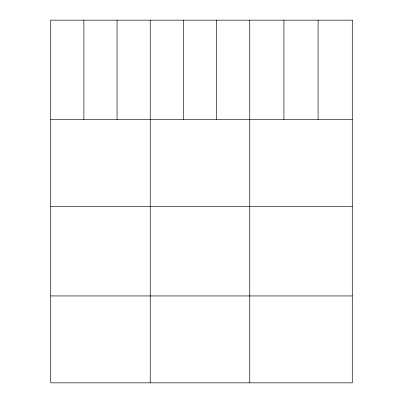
<?xml version="1.0" encoding="UTF-8"?>
<svg xmlns="http://www.w3.org/2000/svg" width="403" height="403" viewBox="0 0 403 403"><rect width="100%" height="100%" fill="white"/><g stroke="black" fill="none" stroke-linecap="round" stroke-linejoin="round"><path stroke-width="0.6" d="M50.718 119.479L352.282 119.479M50.718 206.391L352.282 206.391M50.718 295.938L352.282 295.938M318.103 20.15L318.103 119.479M283.929 20.15L283.929 119.479M249.749 20.15L249.749 382.85M216.577 20.15L216.577 119.479M183.405 20.15L183.405 119.479M150.233 20.15L150.233 382.85M117.061 20.15L117.061 119.479M83.889 20.15L83.889 119.479M352.282 20.15L50.718 20.15L50.718 382.85L352.282 382.85L352.282 20.15"/></g></svg>
